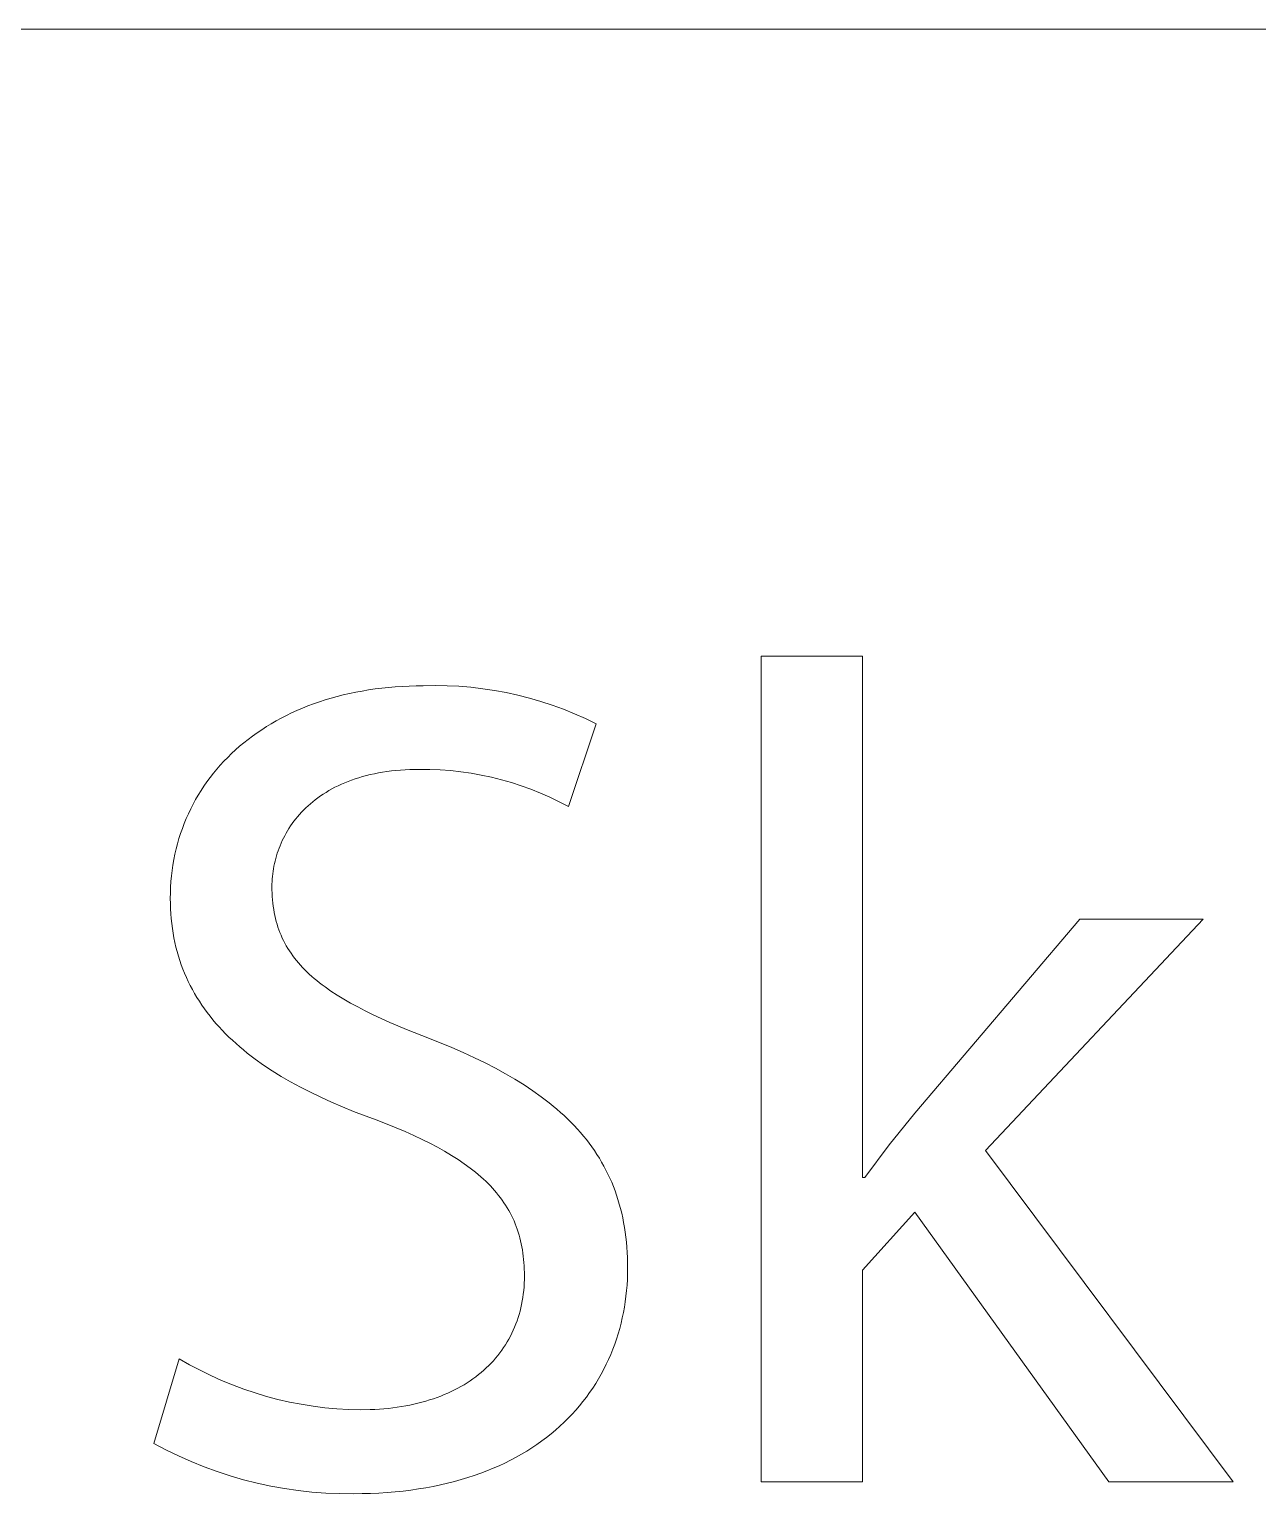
# Model space of a CAD drawing. Header units: millimetres. Extents: x -1576 to 3664, y -445 to 3215.
# Drawn here: x 3228.2 to 3283.6, y -218.6 to -152.5 of the extents above; entities that cross this region are included whole.
import ezdxf

# ---------------------------------------------------------------- set-up
doc = ezdxf.new("R2010")
doc.units = ezdxf.units.MM
doc.header["$MEASUREMENT"] = 0
doc.layers.add('Domyślny', color=7, linetype='Continuous', true_color=0x000000)

msp = doc.modelspace()

# ---------------------------------------------------------------- linework, layer by layer
at = {"layer": 'Domyślny', "color": 18, "lineweight": 15, "true_color": 0x000000}
for p, q in [((1684.04, -152.499), (3664.239, -152.499)), ((3261.212, -218.031), (3261.212, -180.778)), ((3261.212, -180.778), (3265.784, -180.778)), ((3265.784, -180.778), (3265.784, -204.299)), ((3242.91, -182.407), (3243.198, -182.353)), ((3243.198, -182.353), (3243.489, -182.304)), ((3243.489, -182.304), (3243.784, -182.261)), ((3243.784, -182.261), (3244.083, -182.223)), ((3244.083, -182.223), (3244.386, -182.191)), ((3244.386, -182.191), (3244.692, -182.165)), ((3244.692, -182.165), (3245.002, -182.145)), ((3245.002, -182.145), (3245.316, -182.13)), ((3245.316, -182.13), (3245.633, -182.121)), ((3245.633, -182.121), (3245.953, -182.118)), ((3245.953, -182.118), (3246.492, -182.108)), ((3246.492, -182.108), (3247.031, -182.116)), ((3247.031, -182.116), (3247.57, -182.142)), ((3247.57, -182.142), (3248.107, -182.186)), ((3248.107, -182.186), (3248.642, -182.248)), ((3248.642, -182.248), (3249.176, -182.328)), ((3249.176, -182.328), (3249.706, -182.425)), ((3240.756, -183.028), (3241.011, -182.933)), ((3241.011, -182.933), (3241.27, -182.842)), ((3241.27, -182.842), (3241.533, -182.757)), ((3241.533, -182.757), (3241.8, -182.676)), ((3241.8, -182.676), (3242.072, -182.601)), ((3242.072, -182.601), (3242.347, -182.531)), ((3242.347, -182.531), (3242.627, -182.466)), ((3242.627, -182.466), (3242.91, -182.407)), ((3249.706, -182.425), (3250.232, -182.541)), ((3250.232, -182.541), (3250.755, -182.673)), ((3250.755, -182.673), (3251.273, -182.823)), ((3251.273, -182.823), (3251.785, -182.991)), ((3251.785, -182.991), (3252.292, -183.175)), ((3239.321, -183.701), (3239.549, -183.577)), ((3239.549, -183.577), (3239.782, -183.458)), ((3239.782, -183.458), (3240.019, -183.343)), ((3240.019, -183.343), (3240.26, -183.233)), ((3240.26, -183.233), (3240.506, -183.128)), ((3240.506, -183.128), (3240.756, -183.028)), ((3252.292, -183.175), (3252.792, -183.376)), ((3252.792, -183.376), (3253.285, -183.594)), ((3253.285, -183.594), (3253.77, -183.828)), ((3238.253, -184.386), (3238.457, -184.24)), ((3238.457, -184.24), (3238.666, -184.099)), ((3238.666, -184.099), (3238.88, -183.962)), ((3238.88, -183.962), (3239.098, -183.829)), ((3239.098, -183.829), (3239.321, -183.701)), ((3253.77, -183.828), (3252.514, -187.562)), ((3237.485, -185.011), (3237.67, -184.849)), ((3237.67, -184.849), (3237.859, -184.69)), ((3237.859, -184.69), (3238.053, -184.536)), ((3238.053, -184.536), (3238.253, -184.386)), ((3236.799, -185.699), (3236.963, -185.522)), ((3236.963, -185.522), (3237.132, -185.348)), ((3237.132, -185.348), (3237.306, -185.177)), ((3237.306, -185.177), (3237.485, -185.011)), ((3236.198, -186.448), (3236.34, -186.255)), ((3236.34, -186.255), (3236.487, -186.066)), ((3236.487, -186.066), (3236.641, -185.881)), ((3236.641, -185.881), (3236.799, -185.699)), ((3243.05, -186.265), (3242.885, -186.318)), ((3243.219, -186.215), (3243.05, -186.265)), ((3243.393, -186.168), (3243.219, -186.215)), ((3243.57, -186.125), (3243.393, -186.168)), ((3243.752, -186.085), (3243.57, -186.125)), ((3243.937, -186.048), (3243.752, -186.085)), ((3244.127, -186.015), (3243.937, -186.048)), ((3244.321, -185.986), (3244.127, -186.015)), ((3244.519, -185.96), (3244.321, -185.986)), ((3244.721, -185.938), (3244.519, -185.96)), ((3244.928, -185.92), (3244.721, -185.938)), ((3245.139, -185.906), (3244.928, -185.92)), ((3245.353, -185.895), (3245.139, -185.906)), ((3245.573, -185.889), (3245.353, -185.895)), ((3245.796, -185.887), (3245.573, -185.889)), ((3246.263, -185.891), (3245.796, -185.887)), ((3246.729, -185.911), (3246.263, -185.891)), ((3247.194, -185.946), (3246.729, -185.911)), ((3247.658, -185.998), (3247.194, -185.946)), ((3248.119, -186.064), (3247.658, -185.998)), ((3248.578, -186.146), (3248.119, -186.064)), ((3249.035, -186.244), (3248.578, -186.146)), ((3249.487, -186.357), (3249.035, -186.244)), ((3235.804, -187.046), (3235.929, -186.843)), ((3235.929, -186.843), (3236.061, -186.644)), ((3236.061, -186.644), (3236.198, -186.448)), ((3241.571, -186.925), (3241.444, -187.005)), ((3241.702, -186.847), (3241.571, -186.925)), ((3241.836, -186.771), (3241.702, -186.847)), ((3241.974, -186.698), (3241.836, -186.771)), ((3242.116, -186.628), (3241.974, -186.698)), ((3242.262, -186.56), (3242.116, -186.628)), ((3242.412, -186.496), (3242.262, -186.56)), ((3242.566, -186.434), (3242.412, -186.496)), ((3242.723, -186.374), (3242.566, -186.434)), ((3242.885, -186.318), (3242.723, -186.374)), ((3249.936, -186.485), (3249.487, -186.357)), ((3250.38, -186.628), (3249.936, -186.485)), ((3250.819, -186.786), (3250.38, -186.628)), ((3251.252, -186.958), (3250.819, -186.786)), ((3251.679, -187.145), (3251.252, -186.958)), ((3235.461, -187.674), (3235.569, -187.461)), ((3235.569, -187.461), (3235.684, -187.252)), ((3235.684, -187.252), (3235.804, -187.046)), ((3240.658, -187.627), (3240.56, -187.724)), ((3240.759, -187.533), (3240.658, -187.627)), ((3240.864, -187.44), (3240.759, -187.533)), ((3240.973, -187.349), (3240.864, -187.44)), ((3241.085, -187.26), (3240.973, -187.349)), ((3241.201, -187.173), (3241.085, -187.26)), ((3241.321, -187.088), (3241.201, -187.173)), ((3241.444, -187.005), (3241.321, -187.088)), ((3252.1, -187.347), (3251.679, -187.145)), ((3252.514, -187.562), (3252.1, -187.347)), ((3235.17, -188.33), (3235.261, -188.108)), ((3235.261, -188.108), (3235.358, -187.889)), ((3235.358, -187.889), (3235.461, -187.674)), ((3240.121, -188.231), (3240.044, -188.336)), ((3240.202, -188.126), (3240.121, -188.231)), ((3240.286, -188.024), (3240.202, -188.126)), ((3240.374, -187.922), (3240.286, -188.024)), ((3240.465, -187.822), (3240.374, -187.922)), ((3240.56, -187.724), (3240.465, -187.822)), ((3234.933, -189.012), (3235.006, -188.782)), ((3235.006, -188.782), (3235.085, -188.554)), ((3235.085, -188.554), (3235.17, -188.33)), ((3239.707, -188.881), (3239.649, -188.992)), ((3239.768, -188.77), (3239.707, -188.881)), ((3239.832, -188.66), (3239.768, -188.77)), ((3239.899, -188.551), (3239.832, -188.66)), ((3239.97, -188.443), (3239.899, -188.551)), ((3240.044, -188.336), (3239.97, -188.443)), ((3234.75, -189.719), (3234.805, -189.481)), ((3234.805, -189.481), (3234.866, -189.245)), ((3234.866, -189.245), (3234.933, -189.012)), ((3239.408, -189.561), (3239.369, -189.676)), ((3239.45, -189.446), (3239.408, -189.561)), ((3239.495, -189.332), (3239.45, -189.446)), ((3239.543, -189.218), (3239.495, -189.332)), ((3239.595, -189.105), (3239.543, -189.218)), ((3239.649, -188.992), (3239.595, -189.105)), ((3234.624, -190.45), (3234.66, -190.204)), ((3234.66, -190.204), (3234.702, -189.96)), ((3234.702, -189.96), (3234.75, -189.719)), ((3239.22, -190.255), (3239.199, -190.371)), ((3239.244, -190.139), (3239.22, -190.255)), ((3239.271, -190.023), (3239.244, -190.139)), ((3239.3, -189.908), (3239.271, -190.023)), ((3239.333, -189.792), (3239.3, -189.908)), ((3239.369, -189.676), (3239.333, -189.792)), ((3234.571, -190.949), (3234.594, -190.698)), ((3234.594, -190.698), (3234.624, -190.45)), ((3239.143, -190.833), (3239.136, -190.947)), ((3239.153, -190.718), (3239.143, -190.833)), ((3239.165, -190.603), (3239.153, -190.718)), ((3239.181, -190.487), (3239.165, -190.603)), ((3239.199, -190.371), (3239.181, -190.487)), ((3234.542, -191.715), (3234.545, -191.457)), ((3234.545, -191.457), (3234.555, -191.202)), ((3234.555, -191.202), (3234.571, -190.949)), ((3239.132, -191.061), (3239.131, -191.174)), ((3239.131, -191.174), (3239.132, -191.328)), ((3239.136, -190.947), (3239.132, -191.061)), ((3239.132, -191.328), (3239.137, -191.48)), ((3239.137, -191.48), (3239.145, -191.629)), ((3234.544, -191.946), (3234.542, -191.715)), ((3234.552, -192.175), (3234.544, -191.946)), ((3234.565, -192.401), (3234.552, -192.175)), ((3239.145, -191.629), (3239.156, -191.776)), ((3239.156, -191.776), (3239.17, -191.921)), ((3239.17, -191.921), (3239.188, -192.064)), ((3239.188, -192.064), (3239.209, -192.204)), ((3239.209, -192.204), (3239.233, -192.342)), ((3234.583, -192.624), (3234.565, -192.401)), ((3234.606, -192.844), (3234.583, -192.624)), ((3234.634, -193.062), (3234.606, -192.844)), ((3239.233, -192.342), (3239.26, -192.478)), ((3239.26, -192.478), (3239.29, -192.613)), ((3239.29, -192.613), (3239.324, -192.745)), ((3239.324, -192.745), (3239.361, -192.875)), ((3239.361, -192.875), (3239.401, -193.003)), ((3268.14, -201.402), (3275.59, -192.643)), ((3281.156, -192.643), (3271.333, -203.077)), ((3275.59, -192.643), (3281.156, -192.643)), ((3234.667, -193.277), (3234.634, -193.062)), ((3234.705, -193.488), (3234.667, -193.277)), ((3234.748, -193.698), (3234.705, -193.488)), ((3239.401, -193.003), (3239.445, -193.129)), ((3239.445, -193.129), (3239.492, -193.253)), ((3239.492, -193.253), (3239.543, -193.376)), ((3239.543, -193.376), (3239.596, -193.497)), ((3239.596, -193.497), (3239.653, -193.616)), ((3234.796, -193.904), (3234.748, -193.698)), ((3234.849, -194.108), (3234.796, -193.904)), ((3234.907, -194.309), (3234.849, -194.108)), ((3239.653, -193.616), (3239.714, -193.733)), ((3239.714, -193.733), (3239.778, -193.849)), ((3239.778, -193.849), (3239.845, -193.964)), ((3239.845, -193.964), (3239.916, -194.076)), ((3239.916, -194.076), (3239.99, -194.187)), ((3239.99, -194.187), (3240.068, -194.297)), ((3234.969, -194.508), (3234.907, -194.309)), ((3235.037, -194.704), (3234.969, -194.508)), ((3235.109, -194.897), (3235.037, -194.704)), ((3235.186, -195.088), (3235.109, -194.897)), ((3240.068, -194.297), (3240.149, -194.406)), ((3240.149, -194.406), (3240.233, -194.513)), ((3240.233, -194.513), (3240.321, -194.618)), ((3240.321, -194.618), (3240.413, -194.723)), ((3240.413, -194.723), (3240.508, -194.826)), ((3240.508, -194.826), (3240.607, -194.928)), ((3235.267, -195.276), (3235.186, -195.088)), ((3235.354, -195.462), (3235.267, -195.276)), ((3235.445, -195.645), (3235.354, -195.462)), ((3240.607, -194.928), (3240.709, -195.029)), ((3240.709, -195.029), (3240.815, -195.128)), ((3240.815, -195.128), (3240.924, -195.227)), ((3240.924, -195.227), (3241.037, -195.325)), ((3241.037, -195.325), (3241.153, -195.421)), ((3241.153, -195.421), (3241.274, -195.517)), ((3241.274, -195.517), (3241.397, -195.612)), ((3235.54, -195.826), (3235.445, -195.645)), ((3235.64, -196.005), (3235.54, -195.826)), ((3235.745, -196.181), (3235.64, -196.005)), ((3235.854, -196.354), (3235.745, -196.181)), ((3241.397, -195.612), (3241.525, -195.706)), ((3241.525, -195.706), (3241.791, -195.891)), ((3241.791, -195.891), (3242.071, -196.074)), ((3242.071, -196.074), (3242.367, -196.254)), ((3235.968, -196.525), (3235.854, -196.354)), ((3236.086, -196.694), (3235.968, -196.525)), ((3236.209, -196.861), (3236.086, -196.694)), ((3236.336, -197.025), (3236.209, -196.861)), ((3242.367, -196.254), (3242.677, -196.433)), ((3242.677, -196.433), (3243.003, -196.609)), ((3243.003, -196.609), (3243.344, -196.784)), ((3243.344, -196.784), (3243.7, -196.958)), ((3236.468, -197.187), (3236.336, -197.025)), ((3236.604, -197.347), (3236.468, -197.187)), ((3236.744, -197.505), (3236.604, -197.347)), ((3236.888, -197.66), (3236.744, -197.505)), ((3243.7, -196.958), (3244.458, -197.303)), ((3244.458, -197.303), (3245.279, -197.649)), ((3237.037, -197.813), (3236.888, -197.66)), ((3237.19, -197.964), (3237.037, -197.813)), ((3237.347, -198.113), (3237.19, -197.964)), ((3237.509, -198.26), (3237.347, -198.113)), ((3245.279, -197.649), (3246.163, -197.996)), ((3246.163, -197.996), (3247.25, -198.439)), ((3237.674, -198.405), (3237.509, -198.26)), ((3237.844, -198.548), (3237.674, -198.405)), ((3238.018, -198.688), (3237.844, -198.548)), ((3238.196, -198.827), (3238.018, -198.688)), ((3238.377, -198.964), (3238.196, -198.827)), ((3247.25, -198.439), (3247.768, -198.665)), ((3247.768, -198.665), (3248.269, -198.896)), ((3238.753, -199.231), (3238.377, -198.964)), ((3239.145, -199.491), (3238.753, -199.231)), ((3239.552, -199.744), (3239.145, -199.491)), ((3248.269, -198.896), (3248.752, -199.132)), ((3248.752, -199.132), (3249.218, -199.372)), ((3249.218, -199.372), (3249.666, -199.618)), ((3239.974, -199.989), (3239.552, -199.744)), ((3240.412, -200.227), (3239.974, -199.989)), ((3249.666, -199.618), (3250.097, -199.869)), ((3250.097, -199.869), (3250.511, -200.126)), ((3250.511, -200.126), (3250.907, -200.389)), ((3240.864, -200.458), (3240.412, -200.227)), ((3241.331, -200.683), (3240.864, -200.458)), ((3241.813, -200.901), (3241.331, -200.683)), ((3250.907, -200.389), (3251.286, -200.659)), ((3251.286, -200.659), (3251.469, -200.797)), ((3251.469, -200.797), (3251.647, -200.936)), ((3242.308, -201.113), (3241.813, -200.901)), ((3242.817, -201.319), (3242.308, -201.113)), ((3243.34, -201.519), (3242.817, -201.319)), ((3251.647, -200.936), (3251.821, -201.077)), ((3251.821, -201.077), (3251.991, -201.219)), ((3251.991, -201.219), (3252.156, -201.364)), ((3252.156, -201.364), (3252.317, -201.511)), ((3252.317, -201.511), (3252.474, -201.659)), ((3266.991, -202.832), (3268.14, -201.402)), ((3243.877, -201.713), (3243.34, -201.519)), ((3244.737, -202.058), (3243.877, -201.713)), ((3245.142, -202.231), (3244.737, -202.058)), ((3252.474, -201.659), (3252.626, -201.809)), ((3252.626, -201.809), (3252.774, -201.962)), ((3252.774, -201.962), (3252.918, -202.117)), ((3252.918, -202.117), (3253.057, -202.273)), ((3245.53, -202.406), (3245.142, -202.231)), ((3245.903, -202.582), (3245.53, -202.406)), ((3246.259, -202.76), (3245.903, -202.582)), ((3246.6, -202.939), (3246.259, -202.76)), ((3253.057, -202.273), (3253.191, -202.432)), ((3253.191, -202.432), (3253.322, -202.593)), ((3253.322, -202.593), (3253.448, -202.756)), ((3253.448, -202.756), (3253.569, -202.922)), ((3265.889, -204.299), (3266.991, -202.832)), ((3246.925, -203.121), (3246.6, -202.939)), ((3247.235, -203.305), (3246.925, -203.121)), ((3247.53, -203.492), (3247.235, -203.305)), ((3247.809, -203.681), (3247.53, -203.492)), ((3253.569, -202.922), (3253.686, -203.09)), ((3253.686, -203.09), (3253.799, -203.26)), ((3253.799, -203.26), (3253.908, -203.432)), ((3253.908, -203.432), (3254.011, -203.607)), ((3271.333, -203.077), (3282.517, -218.031)), ((3248.074, -203.874), (3247.809, -203.681)), ((3248.201, -203.971), (3248.074, -203.874)), ((3248.324, -204.069), (3248.201, -203.971)), ((3248.443, -204.169), (3248.324, -204.069)), ((3254.011, -203.607), (3254.111, -203.785)), ((3254.111, -203.785), (3254.206, -203.965)), ((3254.206, -203.965), (3254.297, -204.147)), ((3254.297, -204.147), (3254.383, -204.332)), ((3248.559, -204.269), (3248.443, -204.169)), ((3248.671, -204.37), (3248.559, -204.269)), ((3248.78, -204.472), (3248.671, -204.37)), ((3248.886, -204.575), (3248.78, -204.472)), ((3248.987, -204.679), (3248.886, -204.575)), ((3249.086, -204.785), (3248.987, -204.679)), ((3249.18, -204.891), (3249.086, -204.785)), ((3254.383, -204.332), (3254.465, -204.52)), ((3254.465, -204.52), (3254.543, -204.711)), ((3254.543, -204.711), (3254.616, -204.904)), ((3265.784, -204.299), (3265.889, -204.299)), ((3249.272, -204.998), (3249.18, -204.891)), ((3249.36, -205.107), (3249.272, -204.998)), ((3249.444, -205.217), (3249.36, -205.107)), ((3249.525, -205.328), (3249.444, -205.217)), ((3249.603, -205.44), (3249.525, -205.328)), ((3249.677, -205.554), (3249.603, -205.44)), ((3254.616, -204.904), (3254.685, -205.1)), ((3254.685, -205.1), (3254.749, -205.298)), ((3254.749, -205.298), (3254.809, -205.5)), ((3249.749, -205.669), (3249.677, -205.554)), ((3249.817, -205.785), (3249.749, -205.669)), ((3249.881, -205.903), (3249.817, -205.785)), ((3249.942, -206.022), (3249.881, -205.903)), ((3250.001, -206.142), (3249.942, -206.022)), ((3254.809, -205.5), (3254.864, -205.704)), ((3254.864, -205.704), (3254.915, -205.911)), ((3254.915, -205.911), (3254.962, -206.122)), ((3254.962, -206.122), (3255.004, -206.335)), ((3268.14, -205.869), (3265.784, -208.487)), ((3276.899, -218.031), (3268.14, -205.869)), ((3250.056, -206.264), (3250.001, -206.142)), ((3250.107, -206.388), (3250.056, -206.264)), ((3250.156, -206.513), (3250.107, -206.388)), ((3250.202, -206.639), (3250.156, -206.513)), ((3250.244, -206.767), (3250.202, -206.639)), ((3250.283, -206.897), (3250.244, -206.767)), ((3255.004, -206.335), (3255.042, -206.551)), ((3255.042, -206.551), (3255.075, -206.771)), ((3255.075, -206.771), (3255.104, -206.993)), ((3250.32, -207.028), (3250.283, -206.897)), ((3250.353, -207.161), (3250.32, -207.028)), ((3250.383, -207.296), (3250.353, -207.161)), ((3250.41, -207.433), (3250.383, -207.296)), ((3250.435, -207.571), (3250.41, -207.433)), ((3255.104, -206.993), (3255.128, -207.219)), ((3255.128, -207.219), (3255.148, -207.448)), ((3255.148, -207.448), (3255.164, -207.68)), ((3250.456, -207.711), (3250.435, -207.571)), ((3250.474, -207.853), (3250.456, -207.711)), ((3250.49, -207.997), (3250.474, -207.853)), ((3250.503, -208.143), (3250.49, -207.997)), ((3255.164, -207.68), (3255.175, -207.915)), ((3255.175, -207.915), (3255.182, -208.154)), ((3250.512, -208.29), (3250.503, -208.143)), ((3250.519, -208.44), (3250.512, -208.29)), ((3250.524, -208.591), (3250.519, -208.44)), ((3250.523, -208.911), (3250.525, -208.745)), ((3250.525, -208.745), (3250.524, -208.591)), ((3255.181, -208.651), (3255.172, -208.904)), ((3255.184, -208.396), (3255.181, -208.651)), ((3255.182, -208.154), (3255.184, -208.396)), ((3265.784, -208.487), (3265.784, -218.031)), ((3250.475, -209.559), (3250.493, -209.399)), ((3250.493, -209.399), (3250.507, -209.238)), ((3250.507, -209.238), (3250.517, -209.075)), ((3250.517, -209.075), (3250.523, -208.911)), ((3255.136, -209.407), (3255.11, -209.657)), ((3255.157, -209.156), (3255.136, -209.407)), ((3255.172, -208.904), (3255.157, -209.156)), ((3250.365, -210.179), (3250.398, -210.026)), ((3250.398, -210.026), (3250.428, -209.872)), ((3250.428, -209.872), (3250.453, -209.716)), ((3250.453, -209.716), (3250.475, -209.559)), ((3255.077, -209.905), (3255.039, -210.151)), ((3255.11, -209.657), (3255.077, -209.905)), ((3250.193, -210.768), (3250.241, -210.624)), ((3250.241, -210.624), (3250.286, -210.477)), ((3250.286, -210.477), (3250.327, -210.329)), ((3250.327, -210.329), (3250.365, -210.179)), ((3254.944, -210.639), (3254.887, -210.88)), ((3254.994, -210.396), (3254.944, -210.639)), ((3255.039, -210.151), (3254.994, -210.396)), ((3249.893, -211.46), (3249.96, -211.326)), ((3249.96, -211.326), (3250.024, -211.19)), ((3250.024, -211.19), (3250.084, -211.051)), ((3250.084, -211.051), (3250.14, -210.911)), ((3250.14, -210.911), (3250.193, -210.768)), ((3254.757, -211.356), (3254.683, -211.591)), ((3254.825, -211.119), (3254.757, -211.356)), ((3254.887, -210.88), (3254.825, -211.119)), ((3249.502, -212.099), (3249.587, -211.975)), ((3249.587, -211.975), (3249.669, -211.85)), ((3249.669, -211.85), (3249.747, -211.722)), ((3249.747, -211.722), (3249.822, -211.593)), ((3249.822, -211.593), (3249.893, -211.46)), ((3254.516, -212.054), (3254.424, -212.282)), ((3254.602, -211.824), (3254.516, -212.054)), ((3254.683, -211.591), (3254.602, -211.824)), ((3233.792, -216.3), (3234.943, -212.479)), ((3234.943, -212.479), (3235.409, -212.748)), ((3248.914, -212.787), (3249.021, -212.679)), ((3249.021, -212.679), (3249.124, -212.568)), ((3249.124, -212.568), (3249.224, -212.454)), ((3249.224, -212.454), (3249.32, -212.338)), ((3249.32, -212.338), (3249.412, -212.219)), ((3249.412, -212.219), (3249.502, -212.099)), ((3254.221, -212.73), (3254.111, -212.95)), ((3254.325, -212.507), (3254.221, -212.73)), ((3254.424, -212.282), (3254.325, -212.507)), ((3235.409, -212.748), (3235.883, -213.001)), ((3235.883, -213.001), (3236.366, -213.238)), ((3236.366, -213.238), (3236.856, -213.459)), ((3248.071, -213.476), (3248.201, -213.386)), ((3248.201, -213.386), (3248.328, -213.293)), ((3248.328, -213.293), (3248.452, -213.197)), ((3248.452, -213.197), (3248.573, -213.098)), ((3248.573, -213.098), (3248.69, -212.997)), ((3248.69, -212.997), (3248.804, -212.894)), ((3248.804, -212.894), (3248.914, -212.787)), ((3253.872, -213.382), (3253.744, -213.593)), ((3253.994, -213.168), (3253.872, -213.382)), ((3254.111, -212.95), (3253.994, -213.168)), ((3236.856, -213.459), (3237.353, -213.663)), ((3237.353, -213.663), (3237.857, -213.851)), ((3237.857, -213.851), (3238.366, -214.023)), ((3238.366, -214.023), (3238.881, -214.177)), ((3246.907, -214.099), (3247.064, -214.031)), ((3247.064, -214.031), (3247.217, -213.961)), ((3247.217, -213.961), (3247.368, -213.887)), ((3247.368, -213.887), (3247.515, -213.81)), ((3247.515, -213.81), (3247.659, -213.731)), ((3247.659, -213.731), (3247.799, -213.649)), ((3247.799, -213.649), (3247.937, -213.564)), ((3247.937, -213.564), (3248.071, -213.476)), ((3253.469, -214.007), (3253.322, -214.209)), ((3253.609, -213.802), (3253.469, -214.007)), ((3253.744, -213.593), (3253.609, -213.802)), ((3238.881, -214.177), (3239.401, -214.314)), ((3239.401, -214.314), (3239.925, -214.434)), ((3239.925, -214.434), (3240.453, -214.536)), ((3240.453, -214.536), (3240.984, -214.621)), ((3240.984, -214.621), (3241.517, -214.688)), ((3241.517, -214.688), (3242.053, -214.737)), ((3244.183, -214.737), (3244.386, -214.718)), ((3244.386, -214.718), (3244.585, -214.695)), ((3244.585, -214.695), (3244.782, -214.669)), ((3244.782, -214.669), (3244.976, -214.639)), ((3244.976, -214.639), (3245.167, -214.606)), ((3245.167, -214.606), (3245.355, -214.57)), ((3245.355, -214.57), (3245.539, -214.53)), ((3245.539, -214.53), (3245.721, -214.487)), ((3245.721, -214.487), (3245.9, -214.441)), ((3245.9, -214.441), (3246.076, -214.392)), ((3246.076, -214.392), (3246.248, -214.339)), ((3246.248, -214.339), (3246.418, -214.284)), ((3246.418, -214.284), (3246.584, -214.225)), ((3246.584, -214.225), (3246.747, -214.164)), ((3246.747, -214.164), (3246.907, -214.099)), ((3253.011, -214.603), (3252.846, -214.794)), ((3253.169, -214.408), (3253.011, -214.603)), ((3253.322, -214.209), (3253.169, -214.408)), ((3242.053, -214.737), (3242.589, -214.768)), ((3242.589, -214.768), (3243.127, -214.782)), ((3243.127, -214.782), (3243.558, -214.775)), ((3243.558, -214.775), (3243.769, -214.766)), ((3243.769, -214.766), (3243.977, -214.753)), ((3243.977, -214.753), (3244.183, -214.737)), ((3252.315, -215.347), (3252.126, -215.524)), ((3252.498, -215.167), (3252.315, -215.347)), ((3252.675, -214.982), (3252.498, -215.167)), ((3252.846, -214.794), (3252.675, -214.982)), ((3251.522, -216.029), (3251.308, -216.189)), ((3251.729, -215.865), (3251.522, -216.029)), ((3251.931, -215.696), (3251.729, -215.865)), ((3252.126, -215.524), (3251.931, -215.696)), ((3234.346, -216.593), (3233.792, -216.3)), ((3234.91, -216.867), (3234.346, -216.593)), ((3250.63, -216.643), (3250.392, -216.785)), ((3250.862, -216.496), (3250.63, -216.643)), ((3251.088, -216.345), (3250.862, -216.496)), ((3251.308, -216.189), (3251.088, -216.345)), ((3235.483, -217.121), (3234.91, -216.867)), ((3236.064, -217.356), (3235.483, -217.121)), ((3236.654, -217.57), (3236.064, -217.356)), ((3249.378, -217.306), (3249.109, -217.423)), ((3249.641, -217.183), (3249.378, -217.306)), ((3249.897, -217.055), (3249.641, -217.183)), ((3250.148, -216.923), (3249.897, -217.055)), ((3250.392, -216.785), (3250.148, -216.923)), ((3237.25, -217.765), (3236.654, -217.57)), ((3237.852, -217.938), (3237.25, -217.765)), ((3238.46, -218.091), (3237.852, -217.938)), ((3247.364, -218.017), (3247.051, -218.096)), ((3247.67, -217.932), (3247.364, -218.017)), ((3247.97, -217.841), (3247.67, -217.932)), ((3248.264, -217.745), (3247.97, -217.841)), ((3248.552, -217.643), (3248.264, -217.745)), ((3248.833, -217.536), (3248.552, -217.643)), ((3249.109, -217.423), (3248.833, -217.536)), ((3239.073, -218.223), (3238.46, -218.091)), ((3239.69, -218.334), (3239.073, -218.223)), ((3240.311, -218.424), (3239.69, -218.334)), ((3240.934, -218.492), (3240.311, -218.424)), ((3241.559, -218.539), (3240.934, -218.492)), ((3242.186, -218.565), (3241.559, -218.539)), ((3242.813, -218.569), (3242.186, -218.565)), ((3243.2, -218.565), (3242.813, -218.569)), ((3243.582, -218.555), (3243.2, -218.565)), ((3243.957, -218.538), (3243.582, -218.555)), ((3244.326, -218.514), (3243.957, -218.538)), ((3244.689, -218.484), (3244.326, -218.514)), ((3245.045, -218.447), (3244.689, -218.484)), ((3245.395, -218.404), (3245.045, -218.447)), ((3245.739, -218.355), (3245.395, -218.404)), ((3246.076, -218.299), (3245.739, -218.355)), ((3246.408, -218.238), (3246.076, -218.299)), ((3246.733, -218.17), (3246.408, -218.238)), ((3247.051, -218.096), (3246.733, -218.17)), ((3265.784, -218.031), (3261.212, -218.031)), ((3282.517, -218.031), (3276.899, -218.031))]:
    msp.add_line(p, q, dxfattribs=at)

doc.saveas('drawing.dxf')
